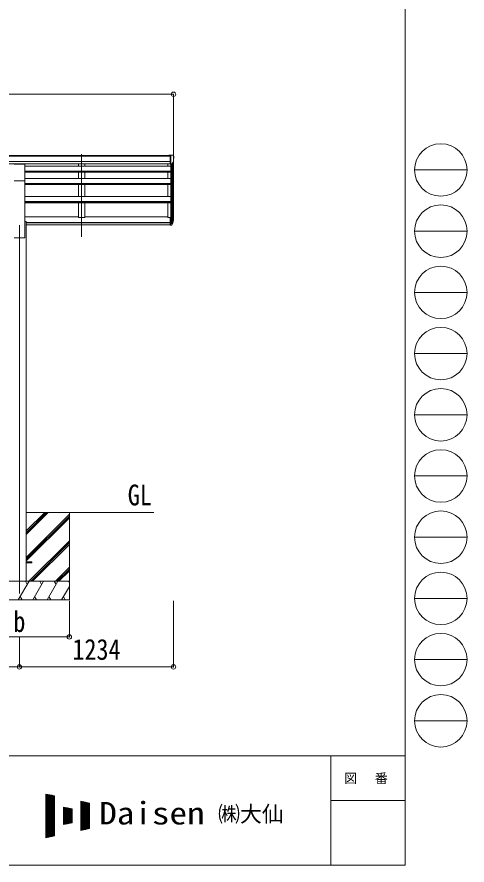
# Model space of a CAD drawing. Units: millimetres at full size; details may follow other scales. Extents: x -9783 to 9892, y -6828 to 6752.
# Drawn here: x 6288 to 9892, y -6828 to -38 of the extents above; entities that cross this region are included whole.
import ezdxf
from ezdxf.enums import TextEntityAlignment as Align

# ---------------------------------------------------------------- set-up
doc = ezdxf.new("R2010")
doc.units = ezdxf.units.MM
doc.header["$LTSCALE"] = 35
doc.header["$PDMODE"] = 32
doc.header["$PDSIZE"] = 35
for name, color, linetype, lineweight in [('0-0_0', 7, 'Continuous', 9), ('0-1_本体', 4, 'Continuous', 9), ('0-2_部品', 7, 'Continuous', 9), ('0-8_PARTS2', 2, 'Continuous', 9), ('0-A_寸法', 6, 'Continuous', 9), ('F-0_240', 7, 'Continuous', 9)]:
    doc.layers.add(name, color=color, linetype=linetype, lineweight=lineweight)
doc.styles.add('ＭＳ ゴシック', font='')
doc.styles.get('ＭＳ ゴシック').set_extended_font_data('MS Gothic')

msp = doc.modelspace()

# ---------------------------------------------------------------- linework, layer by layer
at = {"layer": '0-0_0'}
for p, q in [((6361.85, -4005.34), (7383.05, -4005.34)), ((6361.85, -4181.37), (6537.88, -4005.34)), ((6361.85, -4167.22), (6523.74, -4005.34)), ((6361.85, -4153.08), (6509.59, -4005.34)), ((6707.05, -4005.34), (6707.05, -4705.33)), ((6361.85, -4365.21), (6707.05, -4020.01)), ((6361.85, -4379.35), (6707.05, -4034.16)), ((6361.85, -4393.5), (6707.05, -4048.3)), ((6383.86, -4555.33), (6707.05, -4232.15)), ((6398, -4555.33), (6707.05, -4246.29)), ((6412.14, -4555.33), (6707.05, -4260.43)), ((6595.99, -4555.33), (6707.05, -4444.28)), ((6610.13, -4555.33), (6707.05, -4458.42)), ((6624.27, -4555.33), (6707.05, -4472.56)), ((6707.05, -4555.33), (5907.05, -4555.33)), ((6298.2, -4705.33), (6384.81, -4555.33)), ((6369.81, -4581.32), (6354.8, -4555.33)), ((6413.67, -4705.33), (6500.28, -4555.33)), ((6485.28, -4581.32), (6470.28, -4555.33)), ((6529.14, -4705.33), (6615.75, -4555.33)), ((6585.75, -4555.33), (6600.75, -4581.32)), ((6644.61, -4705.33), (6707.05, -4597.2)), ((6701.22, -4555.33), (6707.05, -4565.43)), ((6313.2, -4679.35), (6328.2, -4705.33)), ((6428.67, -4679.36), (6443.67, -4705.33)), ((6544.14, -4679.36), (6559.14, -4705.33)), ((6659.61, -4679.36), (6674.61, -4705.33)), ((5907.05, -4705.33), (6707.05, -4705.33))]:
    msp.add_line(p, q, dxfattribs=at)
at = {"layer": '0-1_本体'}
for p, q in [((1799.55, -1146.92), (7504.55, -1146.92)), ((1799.55, -1152.28), (7514.55, -1152.28)), ((1799.55, -1195.79), (7514.55, -1195.8)), ((1799.55, -1213.46), (7514.55, -1213.46)), ((6780.05, -1213.46), (6780.05, -1232.11)), ((6830.05, -1213.46), (6830.05, -1232.11)), ((7496.05, -1213.46), (7496.05, -1232.11)), ((7521.05, -1217.3), (7521.05, -1643.9)), ((7527.05, -1217.82), (7527.05, -1688.34)), ((7536.76, -1202.47), (7536.76, -1670.34)), ((7541.05, -1646.07), (7541.05, -1183.67)), ((7521.05, -1231.7), (6349.55, -1231.7)), ((6349.55, -1273.39), (7521.05, -1273.39)), ((6349.55, -1275.08), (7521.05, -1275.08)), ((6349.55, -1279.49), (7521.05, -1279.49)), ((6780.05, -1279.51), (6780.05, -1285.27)), ((6780.05, -1279.51), (6780.05, -1330.48)), ((6830.05, -1279.51), (6830.05, -1285.27)), ((6830.05, -1279.51), (6830.05, -1330.48)), ((7496.05, -1279.49), (7496.05, -1330.48)), ((6349.55, -1330.48), (7521.05, -1330.48)), ((6349.55, -1805.34), (6349.55, -1349.7)), ((6349.55, -1371.13), (7521.05, -1371.13)), ((6349.55, -1372.82), (7521.05, -1372.82)), ((6349.55, -1379.54), (7521.05, -1379.54)), ((6780.05, -1379.54), (6780.05, -1476.21)), ((6830.05, -1379.54), (6830.05, -1476.21)), ((7496.05, -1379.54), (7496.05, -1476.21)), ((6349.55, -1476.21), (7521.05, -1476.21)), ((7521.05, -1515.68), (6349.55, -1515.68)), ((7521.05, -1517.36), (6349.55, -1517.36)), ((7521.05, -1526.4), (6349.55, -1526.4)), ((6780.05, -1526.4), (6780.05, -1644.73)), ((7496.05, -1526.4), (7496.05, -1644.73)), ((6349.55, -1639.52), (6780.05, -1639.52)), ((6349.55, -1675.34), (6362.05, -1675.34)), ((6362.05, -1675.34), (6362.05, -4555.33)), ((6362.05, -1683.82), (7514.55, -1683.82)), ((6362.05, -1685.2), (7514.55, -1685.2)), ((6830.05, -1639.52), (7496.05, -1639.52)), ((7514.55, -1644.73), (7496.05, -1644.73)), ((6362.05, -1702.38), (7514.55, -1702.38)), ((6264.55, -1805.34), (6349.55, -1805.34))]:
    msp.add_line(p, q, dxfattribs=at)
msp.add_lwpolyline([(6830.05, -1526.4), (6830.05, -1644.73), (6780.05, -1644.73)], dxfattribs=at)
at = {"layer": '0-2_部品'}
for p, q in [((7514.55, -1145.31), (7504.55, -1145.4)), ((7504.55, -1146.92), (7504.55, -1145.4)), ((7514.55, -1217.3), (7514.55, -1145.31)), ((7533.05, -1145.31), (7514.55, -1145.31)), ((7521.05, -1218.3), (7521.05, -1145.31)), ((7533.05, -1145.31), (7535.38, -1145.46)), ((7536.14, -1145.88), (7540.2, -1151.69)), ((6264.55, -1215.55), (6349.55, -1215.55)), ((6349.55, -1349.7), (6349.55, -1215.55)), ((7514.55, -1217.3), (7521.05, -1217.3)), ((7521.05, -1218.3), (7526.26, -1217.98)), ((7528.67, -1216.49), (7537.95, -1200.42)), ((7543.05, -1154.69), (7543.05, -1155.31)), ((6264.55, -1349.7), (6349.55, -1349.7)), ((7514.55, -1643.9), (7514.55, -1704.96)), ((7514.55, -1643.9), (7521.05, -1643.9)), ((7514.55, -1682.21), (7521.05, -1682.21)), ((7514.55, -1687.61), (7521.05, -1687.61)), ((7521.05, -1643.9), (7521.05, -1705.78)), ((7521.05, -1688.61), (7526.18, -1688.61)), ((7521.05, -1690.61), (7525.89, -1690.61)), ((7527.48, -1687.86), (7537.24, -1669.45)), ((7538.66, -1669.94), (7528.49, -1689.11)), ((7536.07, -1686.8), (7528.49, -1704.28)), ((7514.55, -1704.96), (7521.05, -1704.96)), ((7521.05, -1705.78), (7525.89, -1705.78))]:
    msp.add_line(p, q, dxfattribs=at)
at = {"layer": '0-2_部品', "color": 4}
for p, q in [((6407.05, -4400.84), (6362.05, -4400.84)), ((6407.05, -4409.84), (6362.05, -4409.84)), ((6407.05, -4400.84), (6407.05, -4409.84))]:
    msp.add_line(p, q, dxfattribs=at)
at = {"layer": '0-2_部品'}
for centre, radius, start, end in [((7535.32, -1146.46), 1, 35, 86.5), ((7540.05, -1154.69), 3, 0, 87), ((7526.07, -1214.99), 3, 273.5, 330), ((7341.05, -1155.31), 202, 347.09739, 0), ((7525.89, -1687.61), 3, 270, 330), ((7526.18, -1687.11), 1.5, 270, 330), ((7407.83, -1650.72), 133.22, 344.28698, 356.72013), ((7453.1, -1643.49), 88.05, 342.78929, 2.77608), ((7452.39, -1647.77), 89.07, 345.58812, 5.50424), ((7525.89, -1702.78), 3, 270, 330)]:
    msp.add_arc(centre, radius, start, end, dxfattribs=at)
at = {"layer": '0-8_PARTS2'}
for p, q in [((6805.05, -1799.13), (6805.05, -1136.6)), ((6307.05, -1705.34), (6307.05, -4655.33))]:
    msp.add_line(p, q, dxfattribs=at)
at = {"layer": '0-A_寸法'}
for p, q in [((1773.05, -656.98), (7541.05, -656.98)), ((7541.05, -656.98), (7541.05, -1202.6)), ((6707.05, -5001.72), (6707.05, -4712.75)), ((7541.05, -5241.7), (7541.05, -4712.75)), ((5907.05, -5001.72), (6707.05, -5001.72)), ((6307.05, -5241.7), (6307.05, -5001.72)), ((3007.05, -5241.7), (6307.05, -5241.7)), ((6307.05, -5241.7), (7541.05, -5241.7))]:
    msp.add_line(p, q, dxfattribs=at)
for p in [(7541.05, -656.98), (6707.05, -5001.72), (6307.05, -5241.7), (7541.05, -5241.7)]:
    msp.add_point(p, dxfattribs=at)
at = {"layer": 'F-0_240', "color": 5}
for p, q in [((9396.97, 6751.9), (9396.97, -6828.1)), ((-9783.03, -5953.1), (9396.97, -5953.1)), ((8801.97, -5953.1), (8801.97, -6828.1)), ((8801.97, -6311.85), (9396.97, -6311.85)), ((-9783.03, -6828.1), (9396.97, -6828.1))]:
    msp.add_line(p, q, dxfattribs=at)
at = {"layer": 'F-0_240', "color": 4}
for p, q in [((9471.77, -1263.1), (9891.77, -1263.1)), ((9471.77, -1753.1), (9891.77, -1753.1)), ((9471.77, -2243.1), (9891.77, -2243.1)), ((9471.77, -2733.1), (9891.77, -2733.1)), ((9471.77, -3223.1), (9891.77, -3223.1)), ((9471.77, -3713.1), (9891.77, -3713.1)), ((9471.77, -4203.1), (9891.77, -4203.1)), ((9471.77, -4693.1), (9891.77, -4693.1)), ((9471.77, -5183.1), (9891.77, -5183.1)), ((9471.77, -5673.1), (9891.77, -5673.1))]:
    msp.add_line(p, q, dxfattribs=at)
at = {"layer": 'F-0_240'}
for p, q in [((6519.04, -6259.47), (6589.04, -6274.05)), ((6519.04, -6259.47), (6519.04, -6609.47)), ((6519.04, -6262.76), (6534.85, -6262.76)), ((6519.04, -6266.26), (6551.65, -6266.26)), ((6519.04, -6269.76), (6568.45, -6269.76)), ((6519.04, -6273.26), (6585.25, -6273.26)), ((6519.04, -6276.76), (6589.04, -6276.76)), ((6519.04, -6280.26), (6589.04, -6280.26)), ((6519.04, -6283.76), (6589.04, -6283.76)), ((6519.04, -6287.26), (6589.04, -6287.26)), ((6519.04, -6290.76), (6589.04, -6290.76)), ((6519.04, -6294.26), (6589.04, -6294.26)), ((6519.04, -6297.76), (6589.04, -6297.76)), ((6519.04, -6301.26), (6589.04, -6301.26)), ((6519.04, -6304.76), (6589.04, -6304.76)), ((6519.04, -6308.26), (6589.04, -6308.26)), ((6519.04, -6311.76), (6589.04, -6311.76)), ((6521.12, -6609.03), (6521.12, -6259.9)), ((6524.62, -6608.3), (6524.62, -6260.63)), ((6528.12, -6607.58), (6528.12, -6261.36)), ((6531.62, -6606.85), (6531.62, -6262.09)), ((6535.12, -6606.12), (6535.12, -6262.81)), ((6538.62, -6605.39), (6538.62, -6263.54)), ((6542.12, -6604.66), (6542.12, -6264.27)), ((6545.62, -6603.93), (6545.62, -6265)), ((6549.12, -6603.2), (6549.12, -6265.73)), ((6552.62, -6602.47), (6552.62, -6266.46)), ((6556.12, -6601.74), (6556.12, -6267.19)), ((6559.62, -6601.01), (6559.62, -6267.92)), ((6563.12, -6600.28), (6563.12, -6268.65)), ((6566.62, -6599.55), (6566.62, -6269.38)), ((6570.12, -6598.83), (6570.12, -6270.11)), ((6573.62, -6598.1), (6573.62, -6270.84)), ((6577.12, -6597.37), (6577.12, -6271.56)), ((6580.62, -6596.64), (6580.62, -6272.29)), ((6584.12, -6595.91), (6584.12, -6273.02)), ((6587.62, -6595.18), (6587.62, -6273.75)), ((6589.04, -6274.05), (6589.04, -6594.88)), ((6519.04, -6315.26), (6589.04, -6315.26)), ((6519.04, -6318.76), (6589.04, -6318.76)), ((6519.04, -6322.26), (6589.04, -6322.26)), ((6519.04, -6325.76), (6589.04, -6325.76)), ((6519.04, -6329.26), (6589.04, -6329.26)), ((6519.04, -6332.76), (6589.04, -6332.76)), ((6519.04, -6336.26), (6589.04, -6336.26)), ((6519.04, -6339.76), (6589.04, -6339.76)), ((6519.04, -6343.26), (6589.04, -6343.26)), ((6519.04, -6346.76), (6589.04, -6346.76)), ((6519.04, -6350.26), (6589.04, -6350.26)), ((6519.04, -6353.76), (6589.04, -6353.76)), ((6519.04, -6357.26), (6589.04, -6357.26)), ((6519.04, -6360.76), (6589.04, -6360.76)), ((6519.04, -6364.26), (6589.04, -6364.26)), ((6519.04, -6367.76), (6589.04, -6367.76)), ((6519.04, -6371.26), (6589.04, -6371.26)), ((6519.04, -6374.76), (6589.04, -6374.76)), ((6519.04, -6378.26), (6589.04, -6378.26)), ((6519.04, -6381.76), (6589.04, -6381.76)), ((6659.04, -6364.47), (6729.04, -6379.05)), ((6659.04, -6364.47), (6659.04, -6504.47)), ((6659.04, -6367.76), (6674.85, -6367.76)), ((6659.04, -6371.26), (6691.65, -6371.26)), ((6659.04, -6374.76), (6708.45, -6374.76)), ((6659.04, -6378.26), (6725.25, -6378.26)), ((6659.04, -6381.76), (6729.04, -6381.76)), ((6661.12, -6504.03), (6661.12, -6364.9)), ((6664.62, -6503.3), (6664.62, -6365.63)), ((6668.12, -6502.58), (6668.12, -6366.36)), ((6671.62, -6501.85), (6671.62, -6367.09)), ((6675.12, -6501.12), (6675.12, -6367.81)), ((6678.62, -6500.39), (6678.62, -6368.54)), ((6682.12, -6499.66), (6682.12, -6369.27)), ((6685.62, -6498.93), (6685.62, -6370)), ((6689.12, -6498.2), (6689.12, -6370.73)), ((6692.62, -6497.47), (6692.62, -6371.46)), ((6696.12, -6496.74), (6696.12, -6372.19)), ((6699.62, -6496.01), (6699.62, -6372.92)), ((6703.12, -6495.28), (6703.12, -6373.65)), ((6706.62, -6494.55), (6706.62, -6374.38)), ((6710.12, -6493.83), (6710.12, -6375.11)), ((6713.62, -6493.1), (6713.62, -6375.84)), ((6717.12, -6492.37), (6717.12, -6376.56)), ((6720.62, -6491.64), (6720.62, -6377.29)), ((6724.12, -6490.91), (6724.12, -6378.02)), ((6727.62, -6490.18), (6727.62, -6378.75)), ((6729.04, -6379.05), (6729.04, -6489.88)), ((6799.04, -6317.8), (6869.04, -6332.38)), ((6799.04, -6317.8), (6799.04, -6551.13)), ((6799.04, -6318.76), (6803.65, -6318.76)), ((6799.04, -6322.26), (6820.45, -6322.26)), ((6799.04, -6325.76), (6837.25, -6325.76)), ((6799.04, -6329.26), (6854.05, -6329.26)), ((6799.04, -6332.76), (6869.04, -6332.76)), ((6799.04, -6336.26), (6869.04, -6336.26)), ((6799.04, -6339.76), (6869.04, -6339.76)), ((6799.04, -6343.26), (6869.04, -6343.26)), ((6799.04, -6346.76), (6869.04, -6346.76)), ((6799.04, -6350.26), (6869.04, -6350.26)), ((6799.04, -6353.76), (6869.04, -6353.76)), ((6799.04, -6357.26), (6869.04, -6357.26)), ((6799.04, -6360.76), (6869.04, -6360.76)), ((6799.04, -6364.26), (6869.04, -6364.26)), ((6799.04, -6367.76), (6869.04, -6367.76)), ((6799.04, -6371.26), (6869.04, -6371.26)), ((6799.04, -6374.76), (6869.04, -6374.76)), ((6799.04, -6378.26), (6869.04, -6378.26)), ((6799.04, -6381.76), (6869.04, -6381.76)), ((6801.12, -6550.7), (6801.12, -6318.23)), ((6804.62, -6549.97), (6804.62, -6318.96)), ((6808.12, -6549.24), (6808.12, -6319.69)), ((6811.62, -6548.51), (6811.62, -6320.42)), ((6815.12, -6547.78), (6815.12, -6321.15)), ((6818.62, -6547.05), (6818.62, -6321.88)), ((6822.12, -6546.33), (6822.12, -6322.61)), ((6825.62, -6545.6), (6825.62, -6323.34)), ((6829.12, -6544.87), (6829.12, -6324.06)), ((6832.62, -6544.14), (6832.62, -6324.79)), ((6836.12, -6543.41), (6836.12, -6325.52)), ((6839.62, -6542.68), (6839.62, -6326.25)), ((6843.12, -6541.95), (6843.12, -6326.98)), ((6846.62, -6541.22), (6846.62, -6327.71)), ((6850.12, -6540.49), (6850.12, -6328.44)), ((6853.62, -6539.76), (6853.62, -6329.17)), ((6857.12, -6539.03), (6857.12, -6329.9)), ((6860.62, -6538.3), (6860.62, -6330.63)), ((6864.12, -6537.58), (6864.12, -6331.36)), ((6867.62, -6536.85), (6867.62, -6332.09)), ((6869.04, -6332.38), (6869.04, -6536.55)), ((6519.04, -6385.26), (6589.04, -6385.26)), ((6519.04, -6388.76), (6589.04, -6388.76)), ((6519.04, -6392.26), (6589.04, -6392.26)), ((6519.04, -6395.76), (6589.04, -6395.76)), ((6519.04, -6399.26), (6589.04, -6399.26)), ((6519.04, -6402.76), (6589.04, -6402.76)), ((6519.04, -6406.26), (6589.04, -6406.26)), ((6519.04, -6409.76), (6589.04, -6409.76)), ((6519.04, -6413.26), (6589.04, -6413.26)), ((6519.04, -6416.76), (6589.04, -6416.76)), ((6519.04, -6420.26), (6589.04, -6420.26)), ((6519.04, -6423.76), (6589.04, -6423.76)), ((6519.04, -6427.26), (6589.04, -6427.26)), ((6519.04, -6430.76), (6589.04, -6430.76)), ((6519.04, -6434.26), (6589.04, -6434.26)), ((6519.04, -6437.76), (6589.04, -6437.76)), ((6519.04, -6441.26), (6589.04, -6441.26)), ((6519.04, -6444.76), (6589.04, -6444.76)), ((6519.04, -6448.26), (6589.04, -6448.26)), ((6659.04, -6385.26), (6729.04, -6385.26)), ((6659.04, -6388.76), (6729.04, -6388.76)), ((6659.04, -6392.26), (6729.04, -6392.26)), ((6659.04, -6395.76), (6729.04, -6395.76)), ((6659.04, -6399.26), (6729.04, -6399.26)), ((6659.04, -6402.76), (6729.04, -6402.76)), ((6659.04, -6406.26), (6729.04, -6406.26)), ((6659.04, -6409.76), (6729.04, -6409.76)), ((6659.04, -6413.26), (6729.04, -6413.26)), ((6659.04, -6416.76), (6729.04, -6416.76)), ((6659.04, -6420.26), (6729.04, -6420.26)), ((6659.04, -6423.76), (6729.04, -6423.76)), ((6659.04, -6427.26), (6729.04, -6427.26)), ((6659.04, -6430.76), (6729.04, -6430.76)), ((6659.04, -6434.26), (6729.04, -6434.26)), ((6659.04, -6437.76), (6729.04, -6437.76)), ((6659.04, -6441.26), (6729.04, -6441.26)), ((6659.04, -6444.76), (6729.04, -6444.76)), ((6659.04, -6448.26), (6729.04, -6448.26)), ((6799.04, -6385.26), (6869.04, -6385.26)), ((6799.04, -6388.76), (6869.04, -6388.76)), ((6799.04, -6392.26), (6869.04, -6392.26)), ((6799.04, -6395.76), (6869.04, -6395.76)), ((6799.04, -6399.26), (6869.04, -6399.26)), ((6799.04, -6402.76), (6869.04, -6402.76)), ((6799.04, -6406.26), (6869.04, -6406.26)), ((6799.04, -6409.76), (6869.04, -6409.76)), ((6799.04, -6413.26), (6869.04, -6413.26)), ((6799.04, -6416.76), (6869.04, -6416.76)), ((6799.04, -6420.26), (6869.04, -6420.26)), ((6799.04, -6423.76), (6869.04, -6423.76)), ((6799.04, -6427.26), (6869.04, -6427.26)), ((6799.04, -6430.76), (6869.04, -6430.76)), ((6799.04, -6434.26), (6869.04, -6434.26)), ((6799.04, -6437.76), (6869.04, -6437.76)), ((6799.04, -6441.26), (6869.04, -6441.26)), ((6799.04, -6444.76), (6869.04, -6444.76)), ((6799.04, -6448.26), (6869.04, -6448.26)), ((6519.04, -6451.76), (6589.04, -6451.76)), ((6519.04, -6455.26), (6589.04, -6455.26)), ((6519.04, -6458.76), (6589.04, -6458.76)), ((6519.04, -6462.26), (6589.04, -6462.26)), ((6519.04, -6465.76), (6589.04, -6465.76)), ((6519.04, -6469.26), (6589.04, -6469.26)), ((6519.04, -6472.76), (6589.04, -6472.76)), ((6519.04, -6476.26), (6589.04, -6476.26)), ((6519.04, -6479.76), (6589.04, -6479.76)), ((6519.04, -6483.26), (6589.04, -6483.26)), ((6519.04, -6486.76), (6589.04, -6486.76)), ((6519.04, -6490.26), (6589.04, -6490.26)), ((6519.04, -6493.76), (6589.04, -6493.76)), ((6519.04, -6497.26), (6589.04, -6497.26)), ((6519.04, -6500.76), (6589.04, -6500.76)), ((6519.04, -6504.26), (6589.04, -6504.26)), ((6519.04, -6507.76), (6589.04, -6507.76)), ((6519.04, -6511.26), (6589.04, -6511.26)), ((6519.04, -6514.76), (6589.04, -6514.76)), ((6519.04, -6518.26), (6589.04, -6518.26)), ((6659.04, -6451.76), (6729.04, -6451.76)), ((6659.04, -6455.26), (6729.04, -6455.26)), ((6659.04, -6458.76), (6729.04, -6458.76)), ((6659.04, -6462.26), (6729.04, -6462.26)), ((6659.04, -6465.76), (6729.04, -6465.76)), ((6659.04, -6469.26), (6729.04, -6469.26)), ((6659.04, -6472.76), (6729.04, -6472.76)), ((6659.04, -6476.26), (6729.04, -6476.26)), ((6659.04, -6479.76), (6729.04, -6479.76)), ((6659.04, -6483.26), (6729.04, -6483.26)), ((6659.04, -6486.76), (6729.04, -6486.76)), ((6659.04, -6504.47), (6729.04, -6489.88)), ((6659.04, -6490.26), (6727.23, -6490.26)), ((6659.04, -6493.76), (6710.43, -6493.76)), ((6659.04, -6497.26), (6693.63, -6497.26)), ((6659.04, -6500.76), (6676.83, -6500.76)), ((6659.04, -6504.26), (6660.03, -6504.26)), ((6799.04, -6451.76), (6869.04, -6451.76)), ((6799.04, -6455.26), (6869.04, -6455.26)), ((6799.04, -6458.76), (6869.04, -6458.76)), ((6799.04, -6462.26), (6869.04, -6462.26)), ((6799.04, -6465.76), (6869.04, -6465.76)), ((6799.04, -6469.26), (6869.04, -6469.26)), ((6799.04, -6472.76), (6869.04, -6472.76)), ((6799.04, -6476.26), (6869.04, -6476.26)), ((6799.04, -6479.76), (6869.04, -6479.76)), ((6799.04, -6483.26), (6869.04, -6483.26)), ((6799.04, -6486.76), (6869.04, -6486.76)), ((6799.04, -6490.26), (6869.04, -6490.26)), ((6799.04, -6493.76), (6869.04, -6493.76)), ((6799.04, -6497.26), (6869.04, -6497.26)), ((6799.04, -6500.76), (6869.04, -6500.76)), ((6799.04, -6504.26), (6869.04, -6504.26)), ((6799.04, -6507.76), (6869.04, -6507.76)), ((6799.04, -6511.26), (6869.04, -6511.26)), ((6799.04, -6514.76), (6869.04, -6514.76)), ((6799.04, -6518.26), (6869.04, -6518.26)), ((6519.04, -6521.76), (6589.04, -6521.76)), ((6519.04, -6525.26), (6589.04, -6525.26)), ((6519.04, -6528.76), (6589.04, -6528.76)), ((6519.04, -6532.26), (6589.04, -6532.26)), ((6519.04, -6535.76), (6589.04, -6535.76)), ((6519.04, -6539.26), (6589.04, -6539.26)), ((6519.04, -6542.76), (6589.04, -6542.76)), ((6519.04, -6546.26), (6589.04, -6546.26)), ((6519.04, -6549.76), (6589.04, -6549.76)), ((6519.04, -6553.26), (6589.04, -6553.26)), ((6519.04, -6556.76), (6589.04, -6556.76)), ((6519.04, -6560.26), (6589.04, -6560.26)), ((6519.04, -6563.76), (6589.04, -6563.76)), ((6519.04, -6567.26), (6589.04, -6567.26)), ((6519.04, -6570.76), (6589.04, -6570.76)), ((6519.04, -6574.26), (6589.04, -6574.26)), ((6519.04, -6577.76), (6589.04, -6577.76)), ((6519.04, -6581.26), (6589.04, -6581.26)), ((6519.04, -6584.76), (6589.04, -6584.76)), ((6799.04, -6521.76), (6869.04, -6521.76)), ((6799.04, -6525.26), (6869.04, -6525.26)), ((6799.04, -6528.76), (6869.04, -6528.76)), ((6799.04, -6532.26), (6869.04, -6532.26)), ((6799.04, -6535.76), (6869.04, -6535.76)), ((6869.04, -6536.55), (6799.04, -6551.13)), ((6799.04, -6539.26), (6856.03, -6539.26)), ((6799.04, -6542.76), (6839.23, -6542.76)), ((6799.04, -6546.26), (6822.43, -6546.26)), ((6799.04, -6549.76), (6805.63, -6549.76)), ((6519.04, -6588.26), (6589.04, -6588.26)), ((6519.04, -6591.76), (6589.04, -6591.76)), ((6589.04, -6594.88), (6519.04, -6609.47)), ((6519.04, -6595.26), (6587.23, -6595.26)), ((6519.04, -6598.76), (6570.43, -6598.76)), ((6519.04, -6602.26), (6553.63, -6602.26)), ((6519.04, -6605.76), (6536.83, -6605.76)), ((6519.04, -6609.26), (6520.03, -6609.26))]:
    msp.add_line(p, q, dxfattribs=at)
at = {"layer": 'F-0_240', "color": 4}
for centre in [(9681.77, -1263.1), (9681.77, -1753.1), (9681.77, -2243.1), (9681.77, -2733.1), (9681.77, -3223.1), (9681.77, -3713.1), (9681.77, -4203.1), (9681.77, -4693.1), (9681.77, -5183.1), (9681.77, -5673.1)]:
    msp.add_circle(centre, 210, dxfattribs=at)

# ---------------------------------------------------------------- texts
at = {"layer": '0-0_0', "style": 'ＭＳ ゴシック', "width": 0.85}
msp.add_text('GL', height=166.8, dxfattribs=at).set_placement((7174.8, -3998.4), align=Align.BOTTOM_LEFT)
at = {"layer": '0-A_寸法', "color": 7, "style": 'ＭＳ ゴシック', "width": 0.85}
for s, p in [('b', (6258.92, -5012.22)), ('1234', (6731.55, -5234.7))]:
    msp.add_text(s, height=166.8, dxfattribs=at).set_placement(p, align=Align.BOTTOM_LEFT)
at = {"layer": 'F-0_240', "style": 'ＭＳ ゴシック', "width": 1.15}
msp.add_text('Daisen', height=179.6, dxfattribs=at).set_placement((6947.05, -6556.97), align=Align.BOTTOM_LEFT)
at = {"layer": 'F-0_240', "style": 'ＭＳ ゴシック'}
msp.add_text('㈱大仙\u3000', height=128.3, dxfattribs=at).set_placement((7898.35, -6521.97), align=Align.BOTTOM_LEFT)
at = {"layer": 'F-0_240', "insert": (8906.97, -6180.6), "char_height": 76.98, "attachment_point": 7, "style": 'ＭＳ ゴシック'}
msp.add_mtext('\\T1.17;図\u3000番', dxfattribs=at)

doc.saveas('drawing.dxf')
